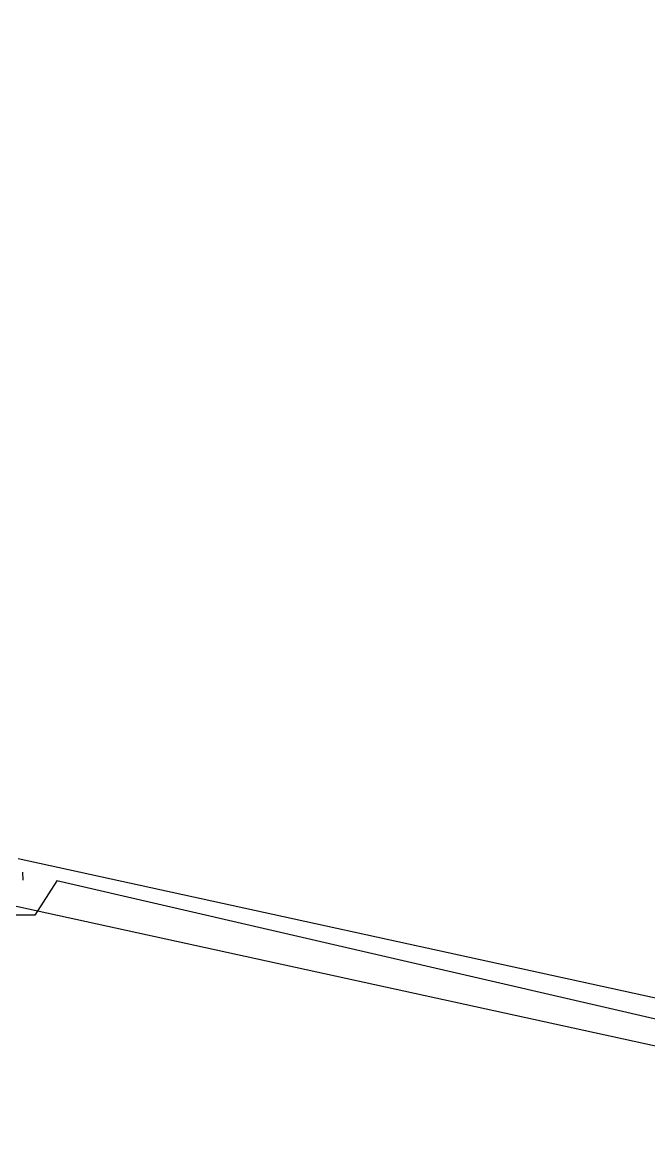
# Model space of a CAD drawing. Header units: feet. Extents: x -84 to 198, y -22 to 181.
# Drawn here: x 138.39 to 142.96, y 104.94 to 113.03 of the extents above; entities that cross this region are included whole.
import ezdxf

# ---------------------------------------------------------------- set-up
doc = ezdxf.new("R2010")
doc.units = ezdxf.units.FT
doc.layers.add('A-AREA-COMUN', color=252, linetype='CONTINUOUS')
doc.layers.add('A-LINEA', color=7, linetype='CONTINUOUS')

msp = doc.modelspace()

# ---------------------------------------------------------------- linework, layer by layer
at = {"layer": 'A-AREA-COMUN'}
msp.add_lwpolyline([(132.928, 81.0133), (136.4, 85.7244), (138.88, 88.16), (138.96, 88.8), (139.68, 89.7244), (140.24, 89.8844), (141.92, 92.5333), (143.2, 95.1289), (144.16, 97.7244), (145.952, 104.5689), (147.168, 110.9333), (147.712, 116.0178), (146.912, 109.8489), (146, 105.3689), (144.72, 105.3689), (138.64, 106.7733), (138.48, 106.5244), (137.792, 106.5244), (137.76, 106.2933), (136.72, 106.2933), (135.488, 106.6133), (135.36, 106.1689), (133.568, 106.1689)], dxfattribs=at)
at = {"layer": 'A-LINEA'}
for p, q in [((138.36, 106.9378), (145.92, 105.2844)), ((138.36, 106.9378), (145.92, 105.2844)), ((138.3908, 106.8374), (138.3927, 106.7795)), ((138.3908, 106.8374), (138.3927, 106.7795)), ((138.28, 106.6044), (145.84, 104.9511)), ((138.28, 106.6044), (145.84, 104.9511))]:
    msp.add_line(p, q, dxfattribs=at)

doc.saveas('drawing.dxf')
